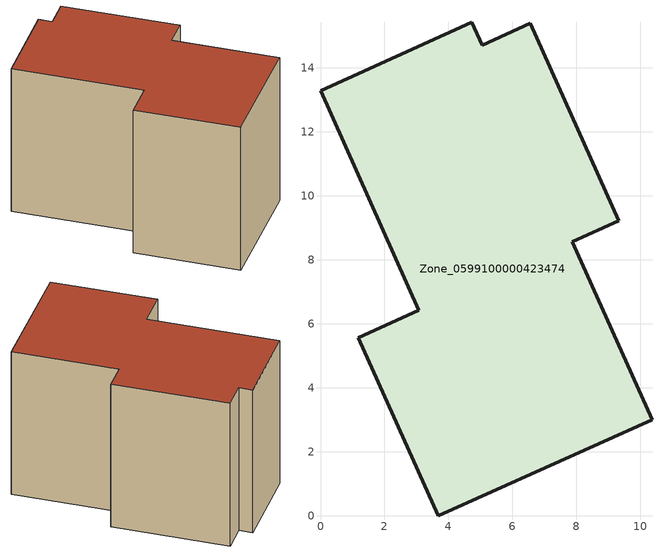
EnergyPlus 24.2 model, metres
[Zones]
Zone_0599100000423474
 floor ground (C_G): 3.67,0 1.17,5.57 3.08,6.42 0,13.29 4.73,15.43 5.05,14.71 6.55,15.39 9.32,9.22 7.86,8.57 10.36,3 z0
 wall outside (C_F): 0,13.29 3.08,6.42 1.17,5.57 3.67,0 10.36,3 7.86,8.57 9.32,9.22 6.55,15.39 5.05,14.71 4.73,15.43 0,13.29 z0:9.17
 roof outside (C_R): 10.36,3 7.86,8.57 9.32,9.22 6.55,15.39 5.05,14.71 4.73,15.43 0,13.29 3.08,6.42 1.17,5.57 3.67,0 z9.17
[BUILDING]
Pand.0599100000423474: North Axis=0; Terrain=City; Loads Convergence Tolerance Value=0.04; Temperature Convergence Tolerance Value=0.4; Solar Distribution=FullExterior; Maximum Number of Warmup Days=25; Minimum Number of Warmup Days=1
[Site:Location]
Rotterdam.The.Hague.AP_ZH_NLD Design_Conditions: Latitude=51.96; Longitude=4.45; Time Zone=1; Elevation=-4.5
[SITE:GROUNDTEMPERATURE:BUILDINGSURFACE]
18, 18, 18, 18, 18, 18, 18, 18, 18, 18, 18, 18
[MATERIAL] Thermal Absorptance=0.9; Solar Absorptance=0.7; Visible Absorptance=0.7
Name | Roughness | Thickness | Conductivity | Density | Specific Heat
G.TI.2006-2014 | MediumSmooth | 0.15 | 0.06 | 540 | 1210
F.TI.2006-2014 | Rough | 0.3 | 0.12 | 1920 | 840
R.TI.2006-2014 | MediumRough | 0.2 | 0.08 | 1500 | 1000
[CONSTRUCTION]
C_G: G.TI.2006-2014
C_F: F.TI.2006-2014
C_R: R.TI.2006-2014
[ZONE]
Zone_0599100000423474: Type=1; Multiplier=1; Ceiling Height=Autocalculate; Volume=Autocalculate; Floor Area=autocalculate; Part of Total Floor Area=Yes
[ZONEINFILTRATION:DESIGNFLOWRATE]
Infil_Zone_0599100000423474: Zone or ZoneList or Space or SpaceList=Zone_0599100000423474; Schedule=AlwaysOn; Design Flow Rate Calculation Method=Flow/Area; Flow Rate per Floor Area=0.0015; Constant Term Coefficient=1; Temperature Term Coefficient=0; Velocity Term Coefficient=0; Velocity Squared Term Coefficient=0
[HVACTEMPLATE:ZONE:IDEALLOADSAIRSYSTEM]
Zone_0599100000423474: Maximum Heating Supply Air Temperature=50; Minimum Cooling Supply Air Temperature=13; Maximum Heating Supply Air Humidity Ratio=0.0156; Minimum Cooling Supply Air Humidity Ratio=0.0077; Heating Limit=NoLimit; Cooling Limit=NoLimit; Dehumidification Control Type=ConstantSensibleHeatRatio; Cooling Sensible Heat Ratio=0.7; Dehumidification Setpoint=60; Humidification Control Type=None; Humidification Setpoint=30; Outdoor Air Method=None; Outdoor Air Flow Rate per Person=0.00944; Outdoor Air Flow Rate per Zone Floor Area=0; Outdoor Air Flow Rate per Zone=0; Demand Controlled Ventilation Type=None; Outdoor Air Economizer Type=NoEconomizer; Heat Recovery Type=None; Sensible Heat Recovery Effectiveness=0.7; Latent Heat Recovery Effectiveness=0.65
[ZONECONTROL:THERMOSTAT]
ThermostatControl_Zone_0599100000423474: Zone or ZoneList=Zone_0599100000423474; Control Type Schedule=DualSetpointControlType; Control 1=Thermostat_Zone_0599100000423474; Temperature Difference Between Cutout And Setpoint=0
[THERMOSTATSETPOINT:DUALSETPOINT]
Thermostat_Zone_0599100000423474: Heating Setpoint Temperature Schedule=HeatingSetpoint_Zone_0599100000423474; Cooling Setpoint Temperature Schedule=CoolingSetpoint_Zone_0599100000423474
[SCHEDULE:COMPACT]
HeatingSetpoint_Zone_0599100000423474: Through: 12/31, For: AllDays, Until: 24:00, 21
CoolingSetpoint_Zone_0599100000423474: Through: 12/31, For: AllDays, Until: 24:00, 24
DualSetpointControlType: Through: 12/31, For: AllDays, Until: 24:00, 4
AlwaysOn: Through: 12/31, For: AllDays, Until: 24:00, 1
